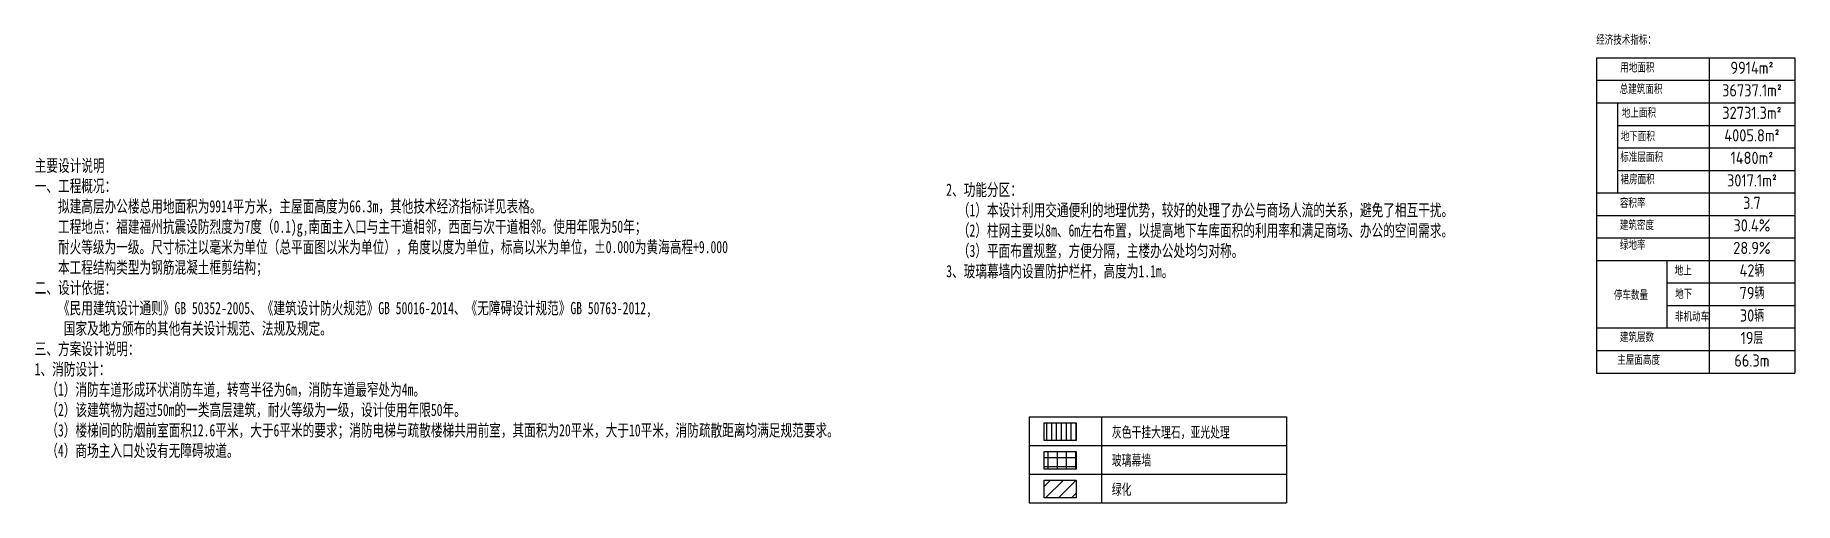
# Model space of a CAD drawing. Extents: x 106 to 827, y 94 to 285.
import ezdxf

# ---------------------------------------------------------------- set-up
doc = ezdxf.new("R2010")
doc.units = 0
doc.header["$LTSCALE"] = 1000
doc.header["$MEASUREMENT"] = 0
doc.layers.add('S_WALL', color=9, linetype='Continuous')
doc.styles.add('hztxt', font='tssdeng.shx', dxfattribs={"width": 0.7, "bigfont": 'hztxt.shx'})
doc.styles.get("Standard").update_dxf_attribs({"font": 'gbenor.shx', "bigfont": 'gbcbig.shx'})

msp = doc.modelspace()

# ---------------------------------------------------------------- hatches: boundary and pattern name
h = msp.add_hatch()
h.set_pattern_fill('NET', color=256, scale=30)
h.paths.add_polyline_path([(532.66, 114.92), (519.52, 114.92), (519.52, 107.61), (532.66, 107.61)])
h = msp.add_hatch()
h.set_pattern_fill('ANSI31', color=256, scale=30)
h.paths.add_polyline_path([(532.66, 103.2), (519.52, 103.2), (519.52, 95.89), (532.66, 95.89)])
at = {"layer": 'S_WALL'}
h = msp.add_hatch(dxfattribs=at)
h.set_pattern_fill('饰面砖', color=2)
h.set_pattern_definition([(90, (-2863.357, -2659.332), (-2, 1e-16), [])])
h.paths.add_polyline_path([(532.66, 119.33), (532.66, 126.63), (519.52, 126.63), (519.52, 119.33)])

# ---------------------------------------------------------------- linework, layer by layer
at = {"color": 0}
for p, q in [((745.8, 276.05), (827.01, 276.05)), ((745.8, 276.05), (745.8, 147.02)), ((791.88, 276.05), (791.88, 147.02)), ((827.01, 276.05), (827.01, 147.02)), ((745.8, 266.83), (827.01, 266.83)), ((745.8, 257.62), (827.01, 257.62)), ((754.44, 257.62), (754.44, 220.75)), ((754.44, 248.4), (827.01, 248.4)), ((754.44, 239.18), (827.01, 239.18)), ((754.44, 229.97), (827.01, 229.97)), ((745.8, 220.75), (827.01, 220.75)), ((745.8, 211.54), (827.01, 211.54)), ((745.8, 202.32), (827.01, 202.32)), ((745.8, 193.1), (827.01, 193.1)), ((774.6, 193.1), (774.6, 165.45)), ((774.6, 183.89), (827.01, 183.89)), ((774.6, 174.67), (827.01, 174.67)), ((745.8, 165.45), (827.01, 165.45)), ((745.8, 156.24), (827.01, 156.24)), ((745.8, 147.02), (827.01, 147.02)), ((513.38, 129.05), (513.38, 117.33)), ((513.38, 129.05), (618.85, 129.05)), ((543.07, 129.05), (543.07, 117.33)), ((618.85, 129.05), (618.85, 117.33)), ((513.38, 117.33), (618.85, 117.33)), ((513.38, 117.33), (513.38, 93.9)), ((543.07, 117.33), (543.07, 93.9)), ((618.85, 117.33), (618.85, 93.9)), ((513.38, 105.62), (618.85, 105.62)), ((513.38, 93.9), (618.85, 93.9))]:
    msp.add_line(p, q, dxfattribs=at)
at = {"layer": 'S_WALL', "color": 0}
for points in [[(519.52, 126.63), (532.66, 126.63), (532.66, 119.33), (519.52, 119.33)], [(519.52, 114.92), (532.66, 114.92), (532.66, 107.61), (519.52, 107.61)], [(519.52, 103.2), (532.66, 103.2), (532.66, 95.89), (519.52, 95.89)]]:
    msp.add_lwpolyline(points, close=True, dxfattribs=at)

# ---------------------------------------------------------------- texts
at = {"color": 0}
for s, p in [('经济技术指标：', (745.65, 281.41)), ('用地面积', (755.5, 270.08)), ('总建筑面积', (755.27, 261.25)), ('地上面积', (756.14, 251.55)), ('地下面积', (755.72, 241.9)), ('标准层面积', (755.51, 233.41)), ('裙房面积', (755.61, 224.32)), ('容积率', (755.35, 214.62)), ('建筑密度', (755.35, 205.61)), ('绿地率', (755.37, 197.47)), ('地上', (777.81, 186.96)), ('停车数量', (752.88, 176.93)), ('地下', (778.01, 177.4)), ('非机动车', (777.93, 168.13)), ('建筑层数', (755.35, 159.72)), ('主屋面高度', (754.3, 150.42))]:
    msp.add_text(s, height=3.5, dxfattribs=at).set_placement(p)
at = {"char_height": 5}
for s, width, insert, attachment_point in [('9914m²', 35.1364, (809.45, 271.94), 5), ('36737.1m²', 35.1364, (809.45, 262.73), 5), ('32731.3m²', 35.1364, (809.45, 253.51), 5), ('4005.8m²', 35.1364, (809.45, 244.3), 5), ('{\\fFangSong|b0|i0|c134|p49;\\W0.7;主要设计说明\\P一、工程概况：\\P    拟建高层办公楼总用地面积为9914平方米，主屋面高度为66.3m，其他技术经济指标详见表格。\\P    工程地点：福建福州抗震设防烈度为7度（0.1)g,南面主入口与主干道相邻，西面与次干道相邻。使用年限为50年；\\P    耐火等级为一级。尺寸标注以毫米为单位（总平面图以米为单位），角度以度为单位，标高以米为单位，%%P0.000为黄海高程+9.000\\P    本工程结构类型为钢筋混凝土框剪结构；\\P二、设计依据：\\P    《民用建筑设计通则》GB 50352-2005、《建筑设计防火规范》GB 50016-2014、《无障碍设计规范》GB 50763-2012,\\P     国家及地方颁布的其他有关设计规范、法规及规定。\\P三、方案设计说明：\\P1、消防设计：\\P  （1）消防车道形成环状消防车道，转弯半径为6m，消防车道最窄处为4m。\\P  （2）该建筑物为超过50m的一类高层建筑，耐火等级为一级，设计使用年限50年。\\P  （3）楼梯间的防烟前室面积12.6平米，大于6平米的要求；消防电梯与疏散楼梯共用前室，其面积为20平米，大于10平米，消防疏散距离均满足规范要求。\\P  （4）商场主入口处设有无障碍坡道。}', 771.9775, (106.09, 234.44), 1), ('1480m²', 35.1364, (809.45, 235.08), 5), ('{\\fFangSong|b0|i0|c134|p49;\\W0.7;2、功能分区：\\P  （1）本设计利用交通便利的地理优势，较好的处理了办公与商场人流的关系，避免了相互干扰。\\P  （2）柱网主要以8m、6m左右布置，以提高地下车库面积的利用率和满足商场、办公的空间需求。\\P  （3）平面布置规整，方便分隔，主楼办公处均匀对称。\\P3、玻璃幕墙内设置防护栏杆，高度为1.1m。}', 205.8669, (479.44, 224.55), 1), ('3017.1m²', 35.1364, (809.45, 225.86), 5), ('3.7', 35.1364, (809.45, 216.65), 5), ('30.4%', 35.1364, (809.45, 207.43), 5), ('28.9%', 35.1364, (809.45, 198.22), 5), ('42辆', 35.1364, (809.45, 189), 5), ('79辆', 35.1364, (809.45, 179.78), 5), ('30辆', 35.1364, (809.45, 170.57), 5), ('19层', 35.1364, (809.45, 161.35), 5), ('66.3m', 35.1364, (809.45, 152.13), 5)]:
    msp.add_mtext_dynamic_manual_height_columns(s, width=width, gutter_width=50, heights=[0], dxfattribs=dict(at, insert=insert, attachment_point=attachment_point))
at = {"char_height": 5, "attachment_point": 1, "style": 'hztxt'}
for s, insert, width in [('灰色干挂大理石，亚光处理', (547.3, 125.15), 59.5087), ('玻璃幕墙', (547.3, 113.65), 19.3878), ('绿化', (547.28, 101.72), 9.2587)]:
    msp.add_mtext(s, dxfattribs=dict(at, insert=insert, width=width))

doc.saveas('drawing.dxf')
